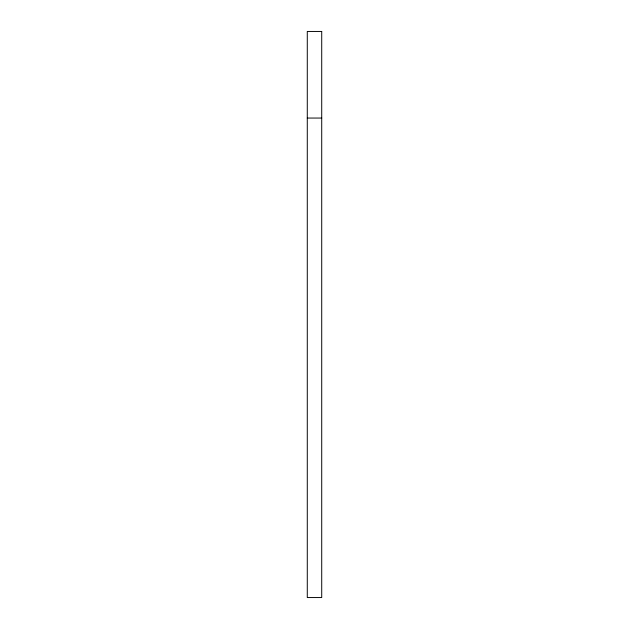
<?xml version="1.0" encoding="UTF-8"?>
<svg xmlns="http://www.w3.org/2000/svg" width="629" height="629" viewBox="0 0 629 629"><rect width="100%" height="100%" fill="white"/><g stroke="black" fill="none" stroke-linecap="round" stroke-linejoin="round"><path stroke-width="0.94" d="M307.282 118.055L321.718 118.055M321.718 31.45L307.282 31.45L307.282 597.55L321.718 597.55L321.718 31.45"/></g></svg>
